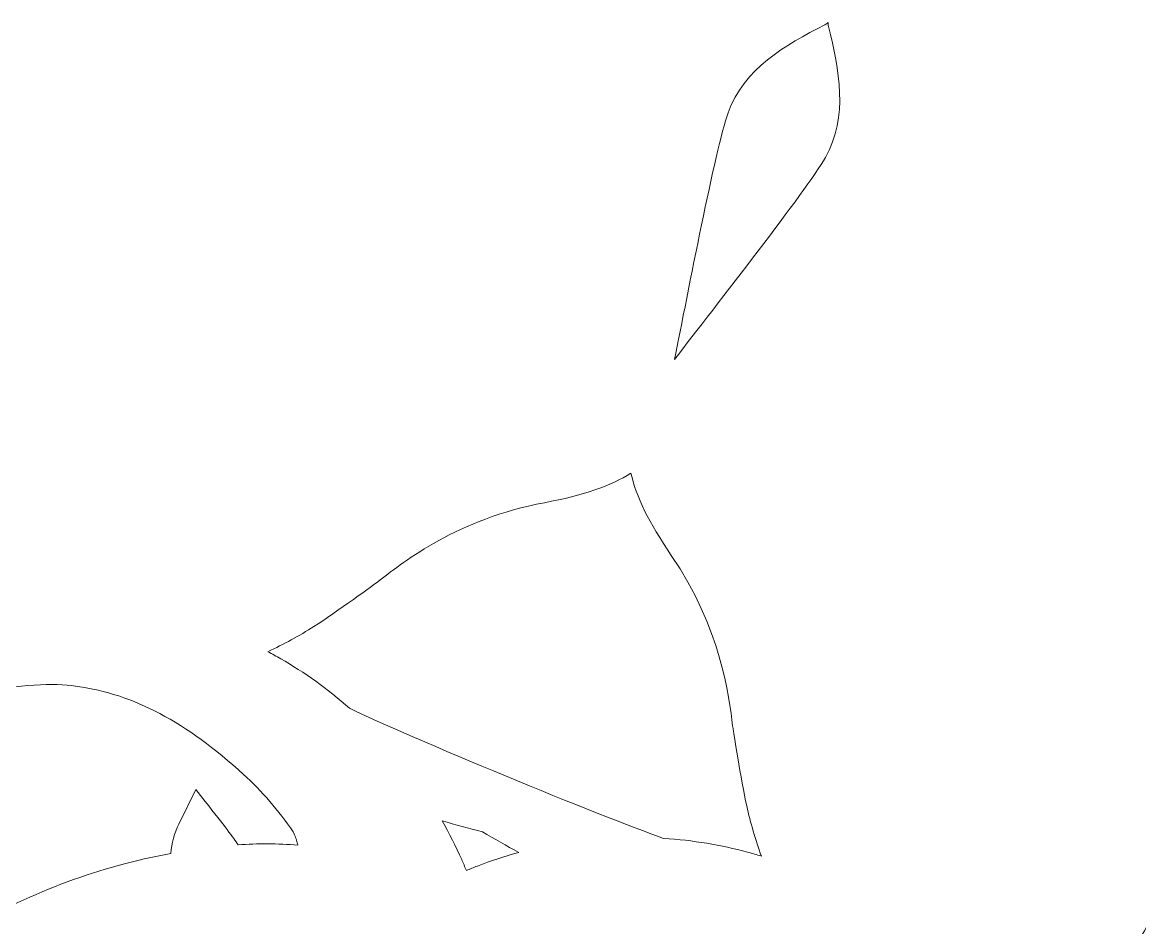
# Model space of a CAD drawing. Header units: millimetres. Extents: x -880 to 1612, y -870 to 417.
# Drawn here: x 76.4 to 191.6, y 272.9 to 366.3 of the extents above; entities that cross this region are included whole.
import ezdxf

# ---------------------------------------------------------------- set-up
doc = ezdxf.new("R2010")
doc.units = ezdxf.units.MM
doc.header["$MEASUREMENT"] = 0
doc.layers.add('Layer 5', color=7, linetype='Continuous')

msp = doc.modelspace()

# ---------------------------------------------------------------- linework, layer by layer
at = {"layer": 'Layer 5', "lineweight": 0}
for points, knots in [([(149.18, 356.92), (150.8, 361.49), (155.09, 363.92), (159.16, 366.01), (159.3, 366.08), (159.41, 366.17), (159.51, 366.27), (159.5, 366.13), (159.51, 365.99), (159.55, 365.84), (160.64, 361.39), (161.62, 356.56), (159.23, 352.34), (157.27, 348.88), (147.91, 337.03), (143.65, 331.47), (145.06, 338.33), (147.86, 353.17), (149.18, 356.92)], [0, 0, 0, 0, 1, 1, 1, 2, 2, 2, 3, 3, 3, 4, 4, 4, 5, 5, 5, 6, 6, 6, 6]), ([(106.46, 303.94), (108.67, 305.34), (112.9, 308.44), (113.1, 308.59), (113.1, 308.59), (113.31, 308.75), (113.31, 308.75), (115.71, 310.63), (121.32, 315.03), (130.24, 316.71), (134.22, 317.46), (137.12, 318.45), (139.17, 319.76), (139.68, 317.38), (141.04, 314.64), (143.32, 311.28), (143.32, 311.28), (143.32, 311.28), (143.32, 311.28), (148.44, 303.79), (149.3, 296.71), (149.66, 293.68), (149.66, 293.68), (149.7, 293.4), (149.7, 293.4), (149.71, 293.35), (150.53, 288.03), (151.11, 285.44), (151.5, 283.67), (152.01, 281.94), (152.63, 280.25), (152.15, 280.4), (151.68, 280.53), (151.2, 280.66), (148.48, 281.4), (145.57, 281.88), (142.54, 282.08), (136.33, 284.23), (116.06, 292.63), (110.14, 295.5), (107.86, 297.5), (105.47, 299.22), (103.03, 300.61), (102.59, 300.86), (102.15, 301.11), (101.71, 301.34), (103.34, 302.1), (104.93, 302.97), (106.46, 303.94)], [0, 0, 0, 0, 1, 1, 1, 2, 2, 2, 3, 3, 3, 4, 4, 4, 5, 5, 5, 6, 6, 6, 7, 7, 7, 8, 8, 8, 9, 9, 9, 10, 10, 10, 11, 11, 11, 12, 12, 12, 13, 13, 13, 14, 14, 14, 15, 15, 15, 16, 16, 16, 16]), ([(81.86, 297.78), (81.86, 297.78), (82.04, 297.75), (82.04, 297.75), (87.81, 296.98), (93.26, 294.09), (99.2, 288.67), (101.1, 286.94), (102.82, 284.95), (104.31, 282.75), (104.51, 282.35), (104.66, 281.97), (104.74, 281.61), (104.74, 281.61), (104.77, 281.51), (104.77, 281.51), (104.78, 281.47), (104.79, 281.43), (104.8, 281.39), (102.72, 281.54), (100.65, 281.55), (98.63, 281.42), (98.17, 282.13), (97.21, 283.4), (95.25, 285.87), (95.25, 285.87), (94.27, 287.11), (94.27, 287.11), (94.27, 287.11), (92.53, 283.56), (92.53, 283.56), (92.07, 282.62), (91.79, 281.58), (91.69, 280.52), (84.34, 279.16), (77.41, 276.6), (71.02, 272.88), (71.18, 273.23), (71.34, 273.59), (71.49, 273.96), (73.06, 278.06), (72.8, 282.86), (70.82, 286.79), (68.98, 290.56), (65.47, 293.56), (61.18, 295.02), (61.07, 295.06), (60.96, 295.09), (60.85, 295.13), (66.75, 296.5), (77.59, 298.58), (81.86, 297.78)], [0, 0, 0, 0, 1, 1, 1, 2, 2, 2, 3, 3, 3, 4, 4, 4, 5, 5, 5, 6, 6, 6, 7, 7, 7, 8, 8, 8, 9, 9, 9, 10, 10, 10, 11, 11, 11, 12, 12, 12, 13, 13, 13, 14, 14, 14, 15, 15, 15, 16, 16, 16, 17, 17, 17, 17]), ([(119.68, 283.89), (121.05, 283.49), (122.45, 283.12), (123.85, 282.77), (125.08, 282.03), (126.33, 281.31), (127.59, 280.62), (126.13, 280.22), (124.7, 279.76), (123.32, 279.22), (123.32, 279.22), (123.32, 279.22), (123.32, 279.22), (122.95, 279.08), (122.57, 278.92), (122.19, 278.76), (122.03, 279.15), (121.87, 279.52), (121.71, 279.89), (121.11, 281.24), (120.43, 282.58), (119.68, 283.89)], [0, 0, 0, 0, 1, 1, 1, 2, 2, 2, 3, 3, 3, 4, 4, 4, 5, 5, 5, 6, 6, 6, 7, 7, 7, 7]), ([(188.95, 265.25), (188.95, 265.25), (188.97, 265.29), (188.97, 265.29), (190.07, 268.64), (191.59, 271.84), (193.49, 274.81), (194.57, 275.75), (195.81, 276.47), (197.06, 276.91), (198.9, 277.56), (200.95, 277.69), (202.83, 277.28), (204.12, 276.98), (205.33, 276.22), (206.21, 275.19), (204.91, 275.82), (203.25, 276.07), (201.3, 275.64), (201.3, 275.64), (201.16, 275.61), (201.16, 275.61), (199.44, 275.14), (198.25, 274.54), (196.83, 272.72), (195.38, 270.82), (195.06, 268.22), (195.95, 265.56), (195.95, 265.56), (195.96, 265.52), (195.96, 265.52), (196.73, 263.34), (198.39, 261.53), (200.51, 260.56), (202.01, 259.89), (203.72, 259.64), (205.51, 259.82), (205.33, 258.03), (205.58, 256.32), (206.26, 254.79), (207.22, 252.69), (209.02, 251.05), (211.21, 250.27), (211.21, 250.27), (211.26, 250.25), (211.26, 250.25), (213.91, 249.37), (216.52, 249.69), (218.41, 251.15), (220.23, 252.56), (220.83, 253.75), (221.3, 255.49), (221.3, 255.49), (221.34, 255.64), (221.34, 255.64), (221.76, 257.57), (221.51, 259.23), (220.88, 260.52), (221.91, 259.65), (222.66, 258.43), (222.97, 257.16), (223.38, 255.26), (223.24, 253.21), (222.59, 251.35), (222.16, 250.11), (221.44, 248.89), (220.5, 247.8), (217.53, 245.9), (214.32, 244.37), (210.97, 243.27), (203.85, 240.92), (196.14, 240.37), (188.67, 241.68), (188.34, 241.79), (188.01, 241.89), (187.68, 241.99), (187.58, 242.32), (187.48, 242.65), (187.37, 242.98), (186.06, 250.45), (186.61, 258.16), (188.95, 265.25)], [0, 0, 0, 0, 1, 1, 1, 2, 2, 2, 3, 3, 3, 4, 4, 4, 5, 5, 5, 6, 6, 6, 7, 7, 7, 8, 8, 8, 9, 9, 9, 10, 10, 10, 11, 11, 11, 12, 12, 12, 13, 13, 13, 14, 14, 14, 15, 15, 15, 16, 16, 16, 17, 17, 17, 18, 18, 18, 19, 19, 19, 20, 20, 20, 21, 21, 21, 22, 22, 22, 23, 23, 23, 24, 24, 24, 25, 25, 25, 26, 26, 26, 27, 27, 27, 27])]:
    msp.add_open_spline(points, degree=3, knots=knots, dxfattribs=at)

doc.saveas('drawing.dxf')
